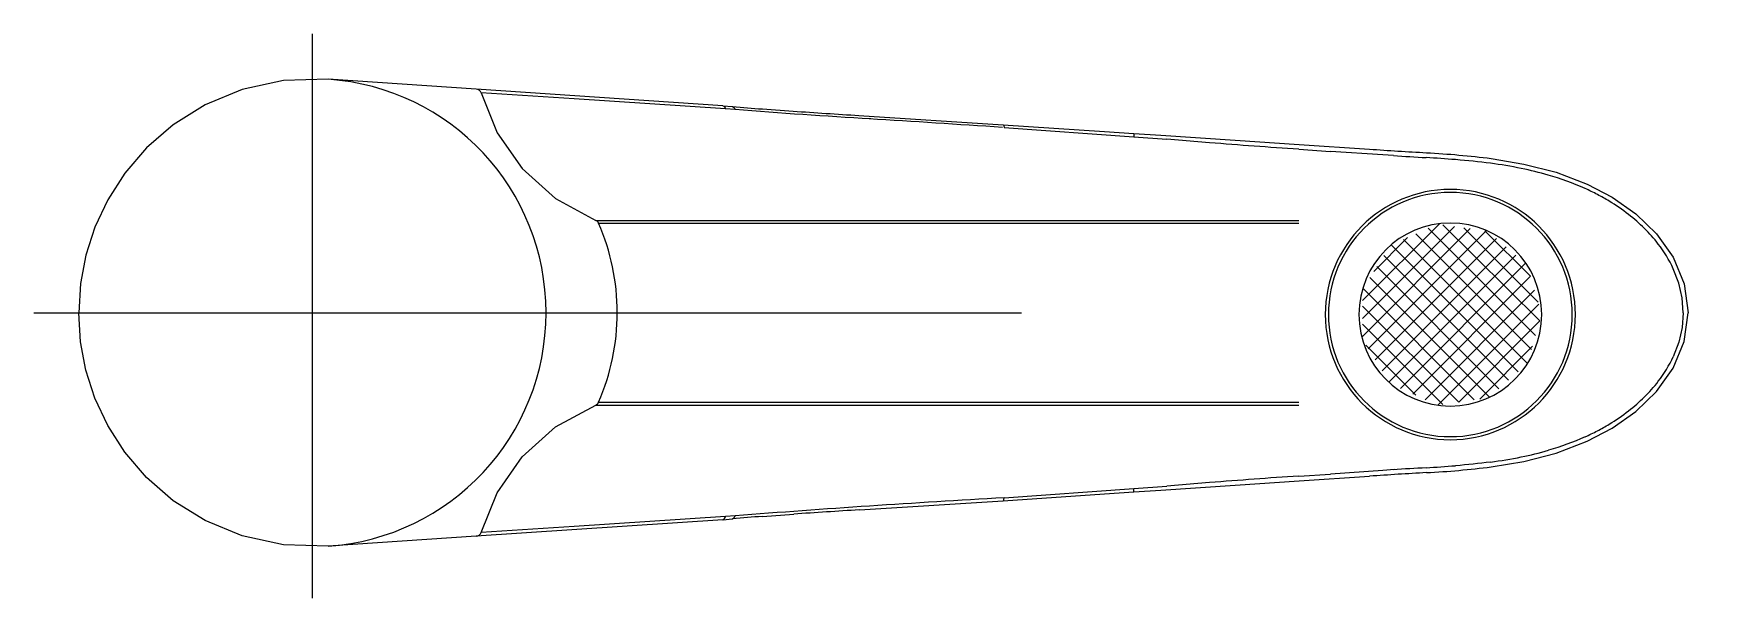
# Model space of a CAD drawing. Extents: x -350.958 to -350.787, y 323.299 to 323.356.
import ezdxf

# ---------------------------------------------------------------- set-up
doc = ezdxf.new("R2010")
doc.units = 0
doc.header["$LTSCALE"] = 0.2
doc.header["$MEASUREMENT"] = 0
doc.linetypes.add('AXES', pattern=[0.54, 0.3, -0.08, 0.08, -0.08])
doc.linetypes.add('CONTINU', pattern=[0])
doc.layers.get('0').update_dxf_attribs({"linetype": 'CONTINUOUS'})
doc.layers.add('DECA_EIXOS', color=5, linetype='AXES')

msp = doc.modelspace()

# ---------------------------------------------------------------- linework, layer by layer
at = {"linetype": 'CONTINU'}
for points in [[(-350.92858, 323.35159), (-350.9331, 323.35146), (-350.93729, 323.35055), (-350.94102, 323.34901), (-350.94425, 323.347), (-350.94695, 323.34465), (-350.94915, 323.34209), (-350.95089, 323.3394), (-350.95219, 323.33662), (-350.9531, 323.33379), (-350.95364, 323.33092), (-350.95382, 323.32798)], [(-350.91356, 323.35059), (-350.92858, 323.35159)], [(-350.8886, 323.34892), (-350.91356, 323.35059)], [(-350.91308, 323.35021), (-350.91144, 323.34619), (-350.90891, 323.34256), (-350.90555, 323.33953), (-350.90147, 323.33732)], [(-350.90364, 323.3496), (-350.91308, 323.35021)], [(-350.88834, 323.34861), (-350.90364, 323.3496)], [(-350.8886, 323.34892), (-350.88761, 323.34883)], [(-350.88736, 323.34853), (-350.88834, 323.34861)], [(-350.88459, 323.34859), (-350.88147, 323.34837)], [(-350.87481, 323.34793), (-350.8602, 323.347)], [(-350.8602, 323.347), (-350.84995, 323.34632)], [(-350.86011, 323.34671), (-350.84696, 323.34578)], [(-350.84995, 323.34632), (-350.84696, 323.34612)], [(-350.84696, 323.34612), (-350.84696, 323.34578)], [(-350.84696, 323.34612), (-350.84424, 323.34594)], [(-350.84696, 323.34578), (-350.84364, 323.34553)], [(-350.84424, 323.34594), (-350.8367, 323.34544)], [(-350.8393, 323.34517), (-350.84364, 323.34553)], [(-350.8367, 323.34544), (-350.83023, 323.345)], [(-350.83023, 323.345), (-350.82311, 323.34452)], [(-350.83027, 323.34451), (-350.82707, 323.3443)], [(-350.82175, 323.34394), (-350.82707, 323.3443)], [(-350.82067, 323.34387), (-350.82175, 323.34394)], [(-350.81078, 323.34358), (-350.80747, 323.34302), (-350.80421, 323.34218), (-350.80106, 323.34099)], [(-350.80106, 323.34099), (-350.79852, 323.33966), (-350.79613, 323.33797), (-350.79404, 323.33594), (-350.79235, 323.33358), (-350.79123, 323.33091), (-350.79082, 323.32798)], [(-350.90147, 323.33732), (-350.83027, 323.33732)], [(-350.90118, 323.33704), (-350.83027, 323.33704)], [(-350.82389, 323.32549), (-350.8129, 323.33648)], [(-350.8238, 323.32921), (-350.81603, 323.33698)], [(-350.8238, 323.32739), (-350.81449, 323.3367)], [(-350.82324, 323.32431), (-350.81126, 323.3363)], [(-350.80628, 323.32567), (-350.81715, 323.33654)], [(-350.80584, 323.32716), (-350.81567, 323.33687)], [(-350.80603, 323.32906), (-350.81354, 323.33657)], [(-350.8068, 323.33167), (-350.81142, 323.33626)], [(-350.82267, 323.33216), (-350.81925, 323.33558)], [(-350.82253, 323.3232), (-350.81024, 323.33549)], [(-350.82182, 323.3221), (-350.80927, 323.33465)], [(-350.80805, 323.32198), (-350.82091, 323.33485)], [(-350.80709, 323.32284), (-350.81965, 323.3354)], [(-350.80669, 323.32426), (-350.8184, 323.33597)], [(-350.81, 323.32029), (-350.82236, 323.33265)], [(-350.80903, 323.32114), (-350.82164, 323.33376)], [(-350.82115, 323.32094), (-350.80829, 323.33381)], [(-350.81996, 323.32032), (-350.80727, 323.33301)], [(-350.81095, 323.31942), (-350.82307, 323.33154)], [(-350.81871, 323.31975), (-350.8068, 323.33167)], [(-350.79134, 323.32798), (-350.79145, 323.32947), (-350.79178, 323.33096), (-350.79234, 323.33243)], [(-350.8125, 323.31916), (-350.82379, 323.33045)], [(-350.81746, 323.31918), (-350.80638, 323.33026)], [(-350.92858, 323.30437), (-350.9331, 323.3045), (-350.93729, 323.30541), (-350.94102, 323.30695), (-350.94425, 323.30896), (-350.94695, 323.31131), (-350.94915, 323.31387), (-350.95089, 323.31656), (-350.95219, 323.31934), (-350.9531, 323.32217), (-350.95364, 323.32504), (-350.95382, 323.32798)], [(-350.81407, 323.31894), (-350.8238, 323.32864)], [(-350.8162, 323.31862), (-350.80597, 323.32885)], [(-350.80106, 323.31497), (-350.79852, 323.3163), (-350.79613, 323.31799), (-350.79404, 323.32002), (-350.79235, 323.32238), (-350.79123, 323.32505), (-350.79082, 323.32798)], [(-350.79134, 323.32798), (-350.79145, 323.32649), (-350.79178, 323.325), (-350.79234, 323.32353)], [(-350.81568, 323.3187), (-350.8238, 323.32682)], [(-350.81407, 323.31894), (-350.80584, 323.32716)], [(-350.81842, 323.31962), (-350.82348, 323.32468)], [(-350.81194, 323.31924), (-350.8066, 323.32459)], [(-350.90118, 323.31892), (-350.83027, 323.31892)], [(-350.91308, 323.30575), (-350.91144, 323.30977), (-350.90891, 323.3134), (-350.90555, 323.31642), (-350.90147, 323.31864)], [(-350.90147, 323.31864), (-350.83027, 323.31864)], [(-350.81078, 323.31238), (-350.80747, 323.31294), (-350.80421, 323.31378), (-350.80106, 323.31497)], [(-350.82175, 323.31202), (-350.82707, 323.31166)], [(-350.82056, 323.3121), (-350.82175, 323.31202)], [(-350.84696, 323.31018), (-350.84364, 323.31043)], [(-350.84424, 323.31002), (-350.8367, 323.31052)], [(-350.8393, 323.31079), (-350.84364, 323.31043)], [(-350.8367, 323.31052), (-350.83023, 323.31096)], [(-350.83027, 323.31145), (-350.82707, 323.31166)], [(-350.83023, 323.31096), (-350.8231, 323.31144)], [(-350.87477, 323.30803), (-350.8602, 323.30896)], [(-350.8602, 323.30896), (-350.84995, 323.30964)], [(-350.86011, 323.30925), (-350.84696, 323.31018)], [(-350.84995, 323.30964), (-350.84696, 323.30984)], [(-350.84696, 323.30984), (-350.84696, 323.31018)], [(-350.84696, 323.30984), (-350.84424, 323.31002)], [(-350.8886, 323.30704), (-350.91356, 323.30537)], [(-350.88834, 323.30735), (-350.90364, 323.30636)], [(-350.8886, 323.30704), (-350.88761, 323.30713)], [(-350.88736, 323.30743), (-350.88834, 323.30735)], [(-350.88459, 323.30737), (-350.88142, 323.3076)], [(-350.91356, 323.30537), (-350.92858, 323.30437)], [(-350.90364, 323.30636), (-350.91308, 323.30575)]]:
    msp.add_lwpolyline(points, dxfattribs=at)
for points in [[(-350.92858, 323.30437, 0.935289), (-350.92858, 323.35159)], [(-350.91308, 323.35021, 0.322564), (-350.91356, 323.35059)], [(-350.8886, 323.34892, -0.298278), (-350.88834, 323.34861)], [(-350.88761, 323.34883, -0.290775), (-350.88736, 323.34853)], [(-350.88761, 323.34883, 0.002574), (-350.88459, 323.34859)], [(-350.87362, 323.34758, -0.005483), (-350.88736, 323.34853)], [(-350.88147, 323.34837, 0.001774), (-350.87481, 323.34793)], [(-350.86026, 323.34672, 0.00118), (-350.87377, 323.34759)], [(-350.8602, 323.347, -0.327532), (-350.86013, 323.34687), (-350.86011, 323.34671)], [(-350.83027, 323.34451, -0.003336), (-350.8393, 323.34517)], [(-350.82311, 323.34452, 0.002371), (-350.81733, 323.34416)], [(-350.82067, 323.34387, 0.00119), (-350.81736, 323.34367)], [(-350.81438, 323.34346, 0.005603), (-350.81736, 323.34367)], [(-350.81733, 323.34416, -0.018724), (-350.81078, 323.34358)], [(-350.81085, 323.34309, 0.01295), (-350.81438, 323.34346)], [(-350.80773, 323.34257, 0.018707), (-350.81085, 323.34309)], [(-350.805, 323.3419, 0.020531), (-350.80773, 323.34257)], [(-350.80127, 323.34054, 0.034763), (-350.805, 323.3419)], [(-350.81492, 323.34045, 1), (-350.81492, 323.31513)], [(-350.81492, 323.34014, 1), (-350.81492, 323.31544)], [(-350.81492, 323.31513, 1), (-350.81492, 323.34045)], [(-350.81492, 323.31544, 1), (-350.81492, 323.34014)], [(-350.80002, 323.33993, 0.014897), (-350.80127, 323.34054)], [(-350.79883, 323.33926, 0.015635), (-350.80002, 323.33993)], [(-350.79687, 323.33791, 0.028056), (-350.79883, 323.33926)], [(-350.79527, 323.33651, 0.031587), (-350.79687, 323.33791)], [(-350.90118, 323.33704, 0.197412), (-350.90147, 323.33732)], [(-350.89929, 323.32798, 0.103359), (-350.90118, 323.33704)], [(-350.81492, 323.33705, 1), (-350.81492, 323.31853)], [(-350.81492, 323.31853, 1), (-350.81492, 323.33705)], [(-350.79386, 323.33492, 0.035146), (-350.79527, 323.33651)], [(-350.79234, 323.33243, 0.057516), (-350.79386, 323.33492)], [(-350.90118, 323.31892, 0.103359), (-350.89929, 323.32798)], [(-350.79386, 323.32104, 0.057517), (-350.79234, 323.32353)], [(-350.79527, 323.31945, 0.035157), (-350.79386, 323.32104)], [(-350.90147, 323.31864, 0.19744), (-350.90118, 323.31892)], [(-350.79687, 323.31805, 0.031601), (-350.79527, 323.31945)], [(-350.79883, 323.3167, 0.028056), (-350.79687, 323.31805)], [(-350.80127, 323.31542, -0.034761), (-350.80499, 323.31406)], [(-350.80127, 323.31542, 0.014887), (-350.80002, 323.31603)], [(-350.80002, 323.31603, 0.015697), (-350.79883, 323.3167)], [(-350.80773, 323.31339, 0.020532), (-350.80499, 323.31406)], [(-350.81736, 323.31229, 0.001177), (-350.82071, 323.31209)], [(-350.81736, 323.31229, 0.005607), (-350.81438, 323.3125)], [(-350.81733, 323.3118, 0.018725), (-350.81078, 323.31238)], [(-350.81085, 323.31287, -0.012947), (-350.81438, 323.3125)], [(-350.81085, 323.31287, 0.018676), (-350.80773, 323.31339)], [(-350.83027, 323.31145, 0.003336), (-350.8393, 323.31079)], [(-350.81733, 323.3118, 0.002362), (-350.8231, 323.31144)], [(-350.86011, 323.30925, 0.005349), (-350.88736, 323.30743)], [(-350.8602, 323.30896, 0.331721), (-350.86013, 323.30909), (-350.86011, 323.30925)], [(-350.8886, 323.30704, 0.298292), (-350.88834, 323.30735)], [(-350.88761, 323.30713, 0.290753), (-350.88736, 323.30743)], [(-350.88459, 323.30737, 0.002572), (-350.88761, 323.30713)], [(-350.87477, 323.30803, 0.001774), (-350.88142, 323.3076)], [(-350.91356, 323.30537, 0.322715), (-350.91308, 323.30575)]]:
    msp.add_lwpolyline(points, format="xyb", dxfattribs=at)
at = {"layer": 'DECA_EIXOS'}
for points in [[(-350.93016, 323.29911), (-350.93016, 323.35618)], [(-350.95836, 323.32798), (-350.78659, 323.32798)]]:
    msp.add_lwpolyline(points, dxfattribs=at)

doc.saveas('drawing.dxf')
